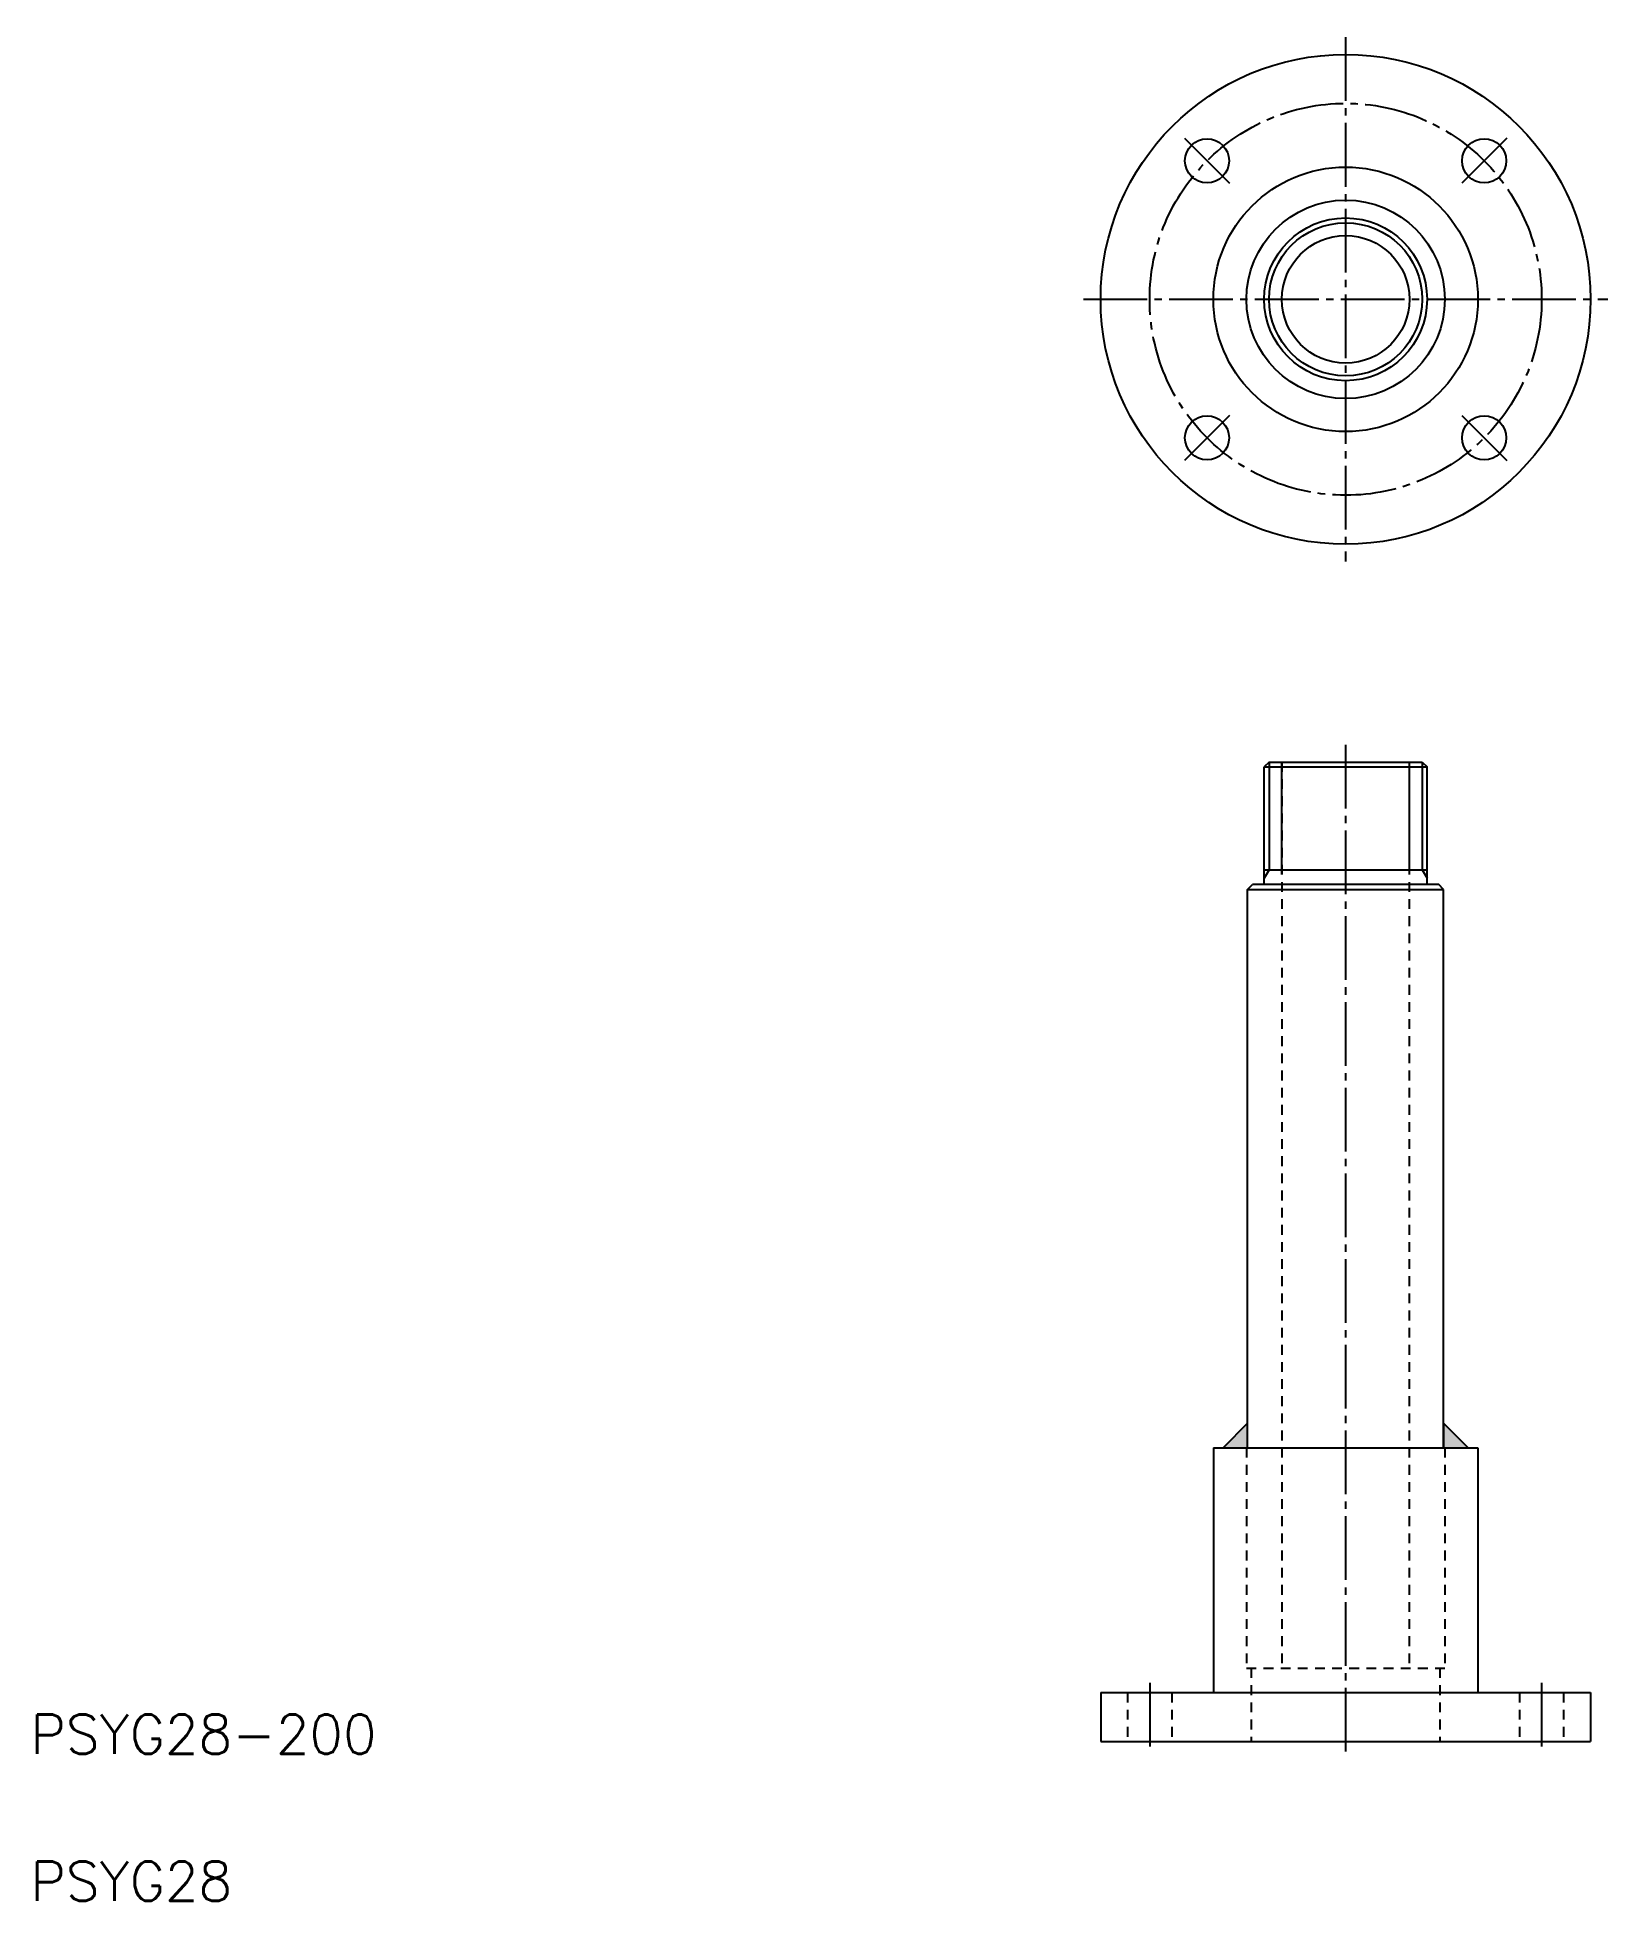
# Model space of a CAD drawing. Extents: x 21 to 342, y 20 to 400.
import ezdxf

# ---------------------------------------------------------------- set-up
doc = ezdxf.new("R2010")
doc.units = 0
doc.linetypes.add('CENTER', pattern=[17.5, 13, -1.5, 1.5, -1.5])
doc.linetypes.add('DASHED', pattern=[3.5, 2, -1.5])
doc.layers.get('0').update_dxf_attribs({"linetype": 'CONTINUOUS'})
doc.layers.add('CENTER', color=1, linetype='CENTER')
doc.styles.get("Standard").update_dxf_attribs({"font": 'txt.shx', "bigfont": '@extfont2.shx'})

# ---------------------------------------------------------------- blocks, each defined once
blk = doc.blocks.new('*U2')
at = {"color": 3, "linetype": 'CONTINUOUS'}
for p, q in [((268.43, 117.48), (263.43, 112.48)), ((268.43, 112.48), (268.43, 117.48)), ((308.43, 117.48), (308.43, 112.48)), ((313.43, 112.48), (308.43, 117.48)), ((263.43, 112.48), (268.43, 112.48)), ((308.43, 112.48), (313.43, 112.48))]:
    blk.add_line(p, q, dxfattribs=at)
for points in [[(268.43, 117.48), (263.43, 112.48), (268.43, 112.48)], [(308.43, 117.48), (308.43, 112.48), (313.43, 112.48)], [(263.43, 112.48), (263.43, 112.48), (268.43, 112.48)], [(308.43, 112.48), (308.43, 112.48), (313.43, 112.48)]]:
    blk.add_solid(points, dxfattribs=at)

msp = doc.modelspace()

# ---------------------------------------------------------------- linework, layer by layer
for p, q in [((272.8, 252.48), (271.8, 251.48)), ((271.8, 227.48), (271.8, 251.48)), ((271.8, 251.48), (305.05, 251.48)), ((272.8, 252.48), (304.05, 252.48)), ((304.05, 252.48), (305.05, 251.48)), ((305.05, 227.48), (305.05, 251.48)), ((271.8, 230.48), (305.05, 230.48)), ((268.43, 226.48), (308.43, 226.48)), ((313.43, 112.48), (315.43, 112.48))]:
    msp.add_line(p, q)
at = {"color": 3}
for p, q in [((272.8, 252.48), (272.8, 230.48)), ((275.4, 229.48), (275.4, 252.48)), ((301.45, 229.48), (301.45, 252.48)), ((304.05, 252.48), (304.05, 230.48)), ((272.8, 230.48), (271.8, 228.75)), ((304.05, 230.48), (305.05, 228.75))]:
    msp.add_line(p, q, dxfattribs=at)
at = {"color": 3, "linetype": 'DASHED'}
for p, q in [((275.43, 252.48), (275.43, 67.48)), ((301.43, 252.48), (301.43, 67.48)), ((268.18, 112.48), (268.18, 67.48)), ((308.68, 112.48), (308.68, 67.48)), ((268.18, 67.48), (308.68, 67.48)), ((269.18, 67.48), (269.18, 52.48)), ((307.68, 67.48), (307.68, 52.48)), ((243.93, 62.48), (243.93, 52.48)), ((252.93, 62.48), (252.93, 52.48)), ((323.93, 62.48), (323.93, 52.48)), ((332.93, 62.48), (332.93, 52.48))]:
    msp.add_line(p, q, dxfattribs=at)
at = {"color": 7, "linetype": 'CONTINUOUS'}
for p, q in [((268.43, 226.48), (269.43, 227.48)), ((268.43, 112.48), (268.43, 226.48)), ((307.43, 227.48), (269.43, 227.48)), ((308.43, 226.48), (307.43, 227.48)), ((308.43, 112.48), (308.43, 226.48)), ((268.43, 117.48), (263.43, 112.48)), ((308.43, 117.48), (313.43, 112.48)), ((261.43, 112.48), (261.43, 62.48)), ((261.43, 112.48), (314.43, 112.48)), ((315.43, 112.48), (315.43, 62.48)), ((238.43, 62.48), (338.43, 62.48)), ((238.43, 62.48), (238.43, 52.48)), ((338.43, 62.48), (338.43, 52.48)), ((238.43, 52.48), (338.43, 52.48))]:
    msp.add_line(p, q, dxfattribs=at)
for centre, radius in [((288.43, 346.94), 50), ((260.14, 375.23), 4.5), ((316.71, 375.23), 4.5), ((288.43, 346.94), 27), ((288.43, 346.94), 20.25), ((288.43, 346.94), 16.62), ((288.43, 346.94), 13.02), ((260.14, 318.66), 4.5), ((316.71, 318.66), 4.5)]:
    msp.add_circle(centre, radius, dxfattribs=at)
at = {"color": 3}
msp.add_circle((288.43, 346.94), 15.62, dxfattribs=at)
at = {"layer": 'CENTER', "color": 1, "linetype": 'CENTER'}
for p, q in [((288.43, 400.44), (288.43, 293.44)), ((255.55, 379.82), (264.74, 370.63)), ((321.31, 379.82), (312.12, 370.63)), ((234.93, 346.94), (341.93, 346.94)), ((292.43, 346.94), (296.43, 346.94)), ((288.43, 342.94), (288.43, 338.94)), ((264.74, 323.25), (255.55, 314.06)), ((312.12, 323.25), (321.31, 314.06)), ((288.43, 255.98), (288.43, 48.98)), ((248.43, 64.48), (248.43, 50.48)), ((328.43, 64.48), (328.43, 50.48))]:
    msp.add_line(p, q, dxfattribs=at)
msp.add_circle((288.43, 346.94), 40, dxfattribs=at)

# ---------------------------------------------------------------- block references
at = {"color": 3, "linetype": 'CONTINUOUS'}
msp.add_blockref('*U2', (0, 0), dxfattribs=at)

# ---------------------------------------------------------------- texts
for s, p in [('PSYG28-200', (20, 50)), ('PSYG28', (20, 20))]:
    msp.add_text(s, height=8).set_placement(p)

doc.saveas('drawing.dxf')
